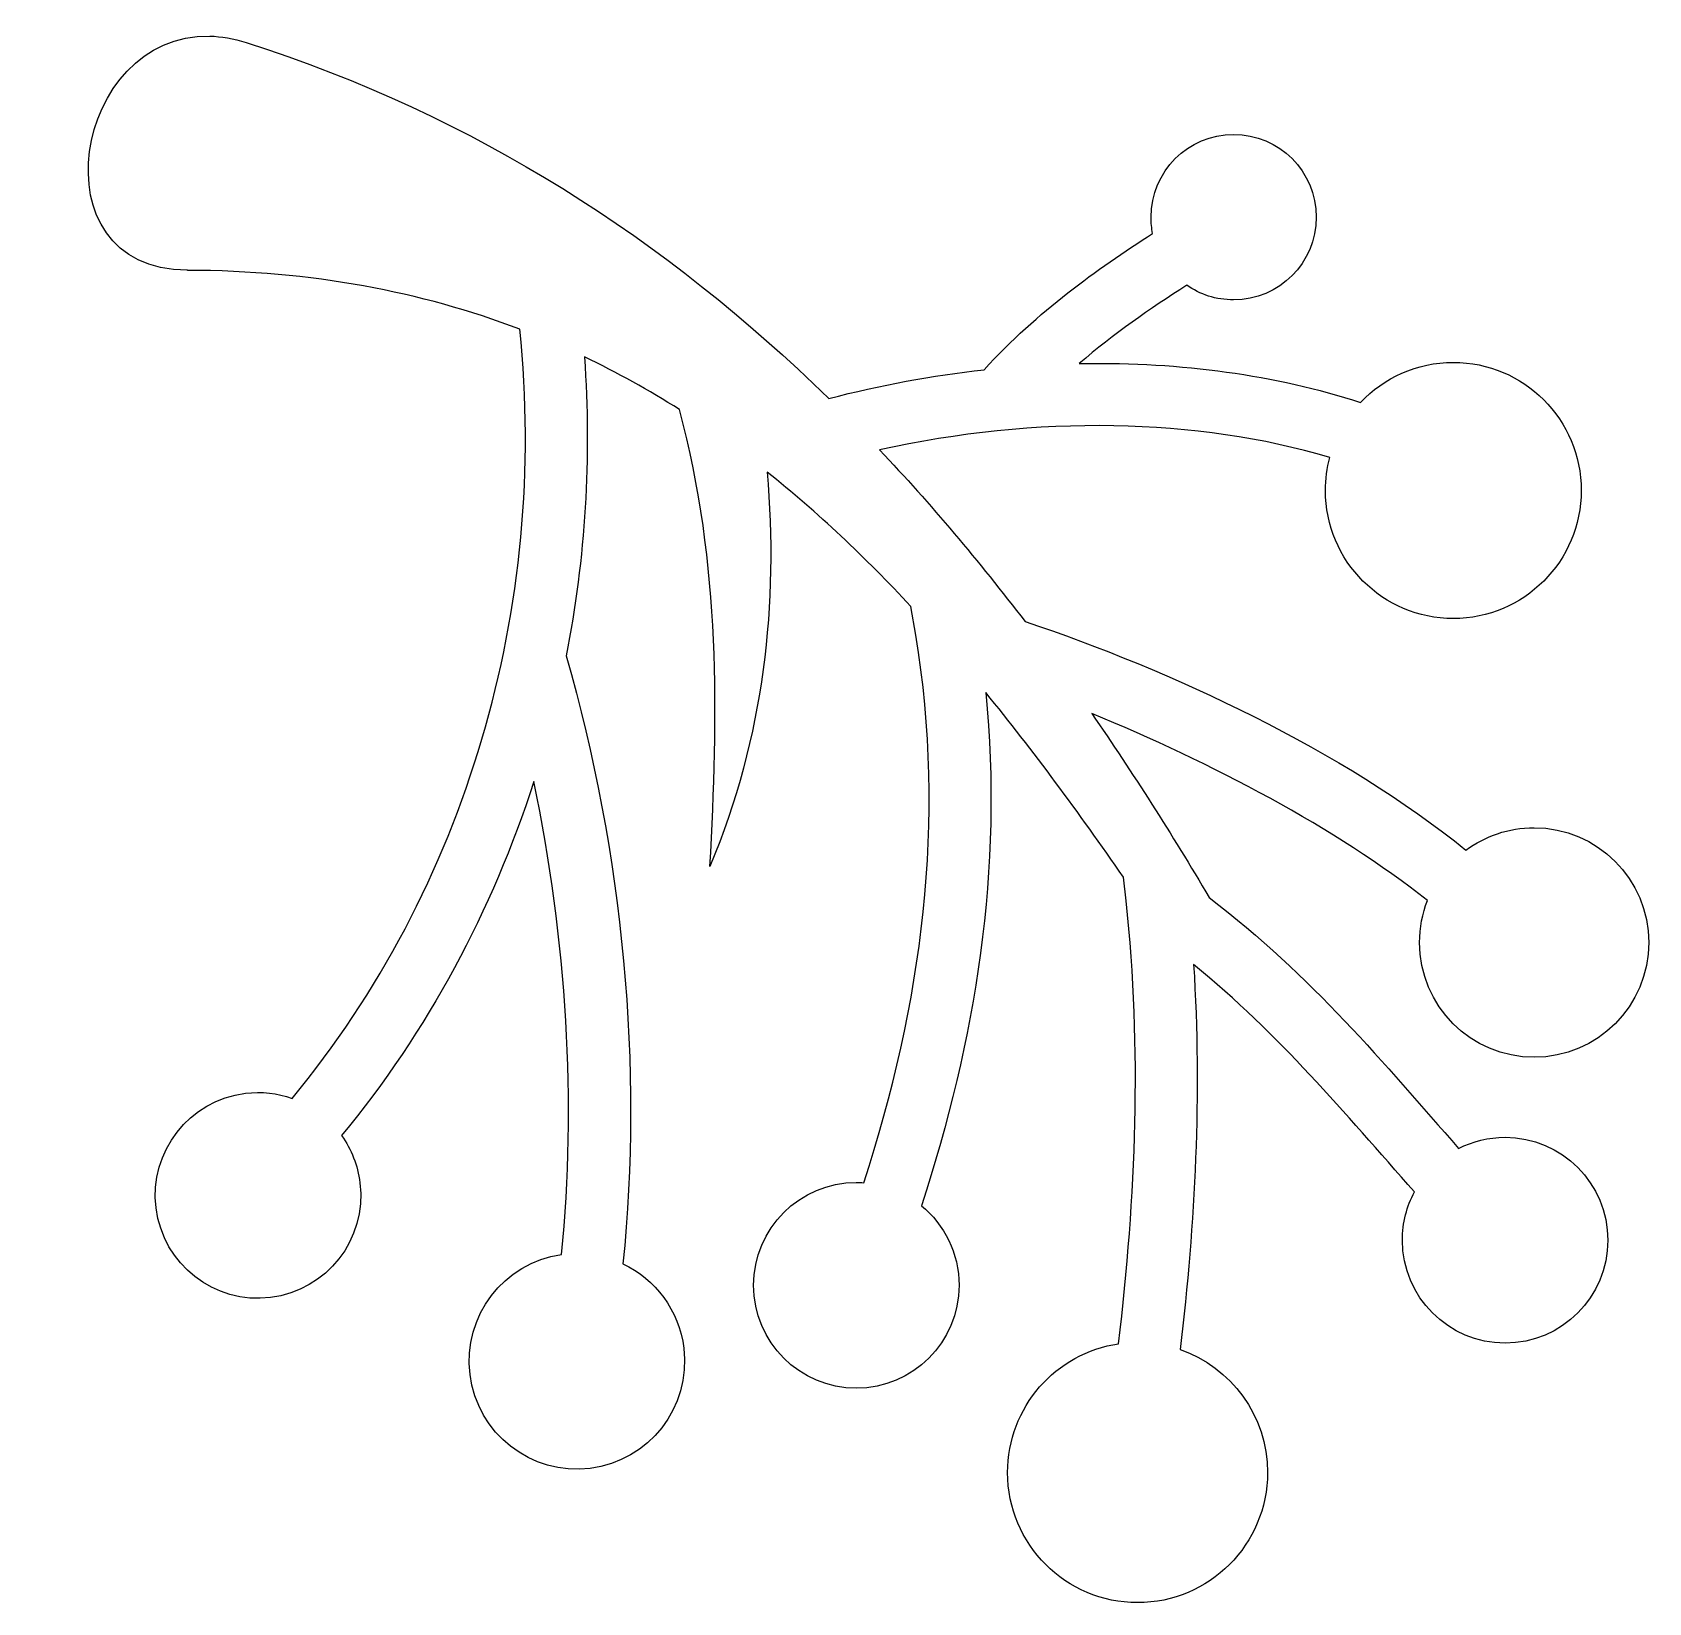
# Model space of a CAD drawing. Header units: centimetres. Extents: x -10.6 to 10, y -10.4 to 9.6.
import ezdxf

# ---------------------------------------------------------------- set-up
doc = ezdxf.new("R2010")
doc.units = ezdxf.units.CM
doc.header["$MEASUREMENT"] = 0
doc.layers.add('Layer 1', color=7, linetype='Continuous')

msp = doc.modelspace()

# ---------------------------------------------------------------- linework, layer by layer
at = {"layer": 'Layer 1'}
msp.add_open_spline([(-8.32497, 9.55509), (-10.04913, 9.60316), (-10.58366, 6.58043), (-8.60868, 6.57432), (-8.60868, 6.57432), (-8.60868, 6.57432), (-8.60868, 6.57415), (-8.60868, 6.57415), (-8.60868, 6.57415), (-7.02401, 6.56922), (-5.62909, 6.30103), (-4.3767, 5.82411), (-4.3767, 5.82411), (-4.01212, 2.29263), (-5.06404, -1.2962), (-7.27701, -3.96392), (-7.27701, -3.96392), (-7.46137, -3.8989), (-7.66302, -3.8741), (-7.8701, -3.89966), (-7.8701, -3.89966), (-8.58683, -3.98779), (-9.09634, -4.64118), (-9.00796, -5.35909), (-9.00796, -5.35909), (-8.9197, -6.077), (-8.26707, -6.58736), (-7.55034, -6.49919), (-7.55034, -6.49919), (-6.83361, -6.41106), (-6.3241, -5.75767), (-6.41235, -5.03976), (-6.41235, -5.03976), (-6.44005, -4.81488), (-6.52317, -4.61032), (-6.64626, -4.43815), (-6.64626, -4.43815), (-5.55031, -3.10944), (-4.72669, -1.57381), (-4.20018, 0.06649), (-4.20018, 0.06649), (-3.77664, -1.93788), (-3.65368, -4.03949), (-3.84525, -5.9513), (-3.84525, -5.9513), (-4.58226, -6.05672), (-5.10257, -6.73394), (-5.01111, -7.47744), (-5.01111, -7.47744), (-4.91851, -8.23014), (-4.23412, -8.76525), (-3.48269, -8.67282), (-3.48269, -8.67282), (-2.73126, -8.58035), (-2.19699, -7.89537), (-2.28963, -7.14267), (-2.28963, -7.14267), (-2.34921, -6.65833), (-2.65405, -6.26431), (-3.06396, -6.06937), (-3.06396, -6.06937), (-2.8069, -3.58998), (-3.06067, -0.84413), (-3.78765, 1.66601), (-3.78765, 1.66601), (-3.54274, 2.90954), (-3.46228, 4.19166), (-3.55518, 5.47209), (-3.55518, 5.47209), (-3.13603, 5.27221), (-2.73333, 5.04805), (-2.34496, 4.80191), (-2.34496, 4.80191), (-1.81196, 2.81061), (-1.85265, 0.91655), (-1.95685, -1.01111), (-1.95685, -1.01111), (-1.26306, 0.64187), (-1.08511, 2.34411), (-1.22945, 4.007), (-1.22945, 4.007), (-0.58377, 3.49445), (0.02294, 2.91957), (0.60212, 2.29566), (0.60212, 2.29566), (0.60212, 2.29566), (0.66343, 1.93006), (0.66343, 1.93006), (0.66343, 1.93006), (1.05875, -0.42418), (0.74186, -2.77652), (0.00139, -5.0379), (0.00139, -5.0379), (-0.02981, -5.03567), (-0.06119, -5.0341), (-0.09294, -5.0341), (-0.09294, -5.0341), (-0.81507, -5.0341), (-1.40057, -5.62036), (-1.40057, -6.34367), (-1.40057, -6.34367), (-1.40057, -7.06698), (-0.81507, -7.65324), (-0.09294, -7.65324), (-0.09294, -7.65324), (0.62919, -7.65324), (1.21469, -7.06698), (1.21469, -6.34363), (1.21469, -6.34363), (1.21469, -5.93502), (1.02772, -5.5701), (0.73482, -5.32991), (0.73482, -5.32991), (1.42709, -3.23163), (1.77797, -1.0297), (1.55406, 1.20064), (1.55406, 1.20064), (2.15892, 0.46156), (2.73856, -0.32774), (3.30858, -1.14845), (3.30858, -1.14845), (3.30858, -1.14845), (3.34134, -1.45189), (3.34134, -1.45189), (3.34134, -1.45189), (3.5456, -3.34249), (3.46708, -5.21538), (3.24612, -7.08637), (3.24612, -7.08637), (2.44712, -7.2036), (1.83349, -7.89262), (1.83349, -8.72544), (1.83349, -8.72544), (1.83349, -9.64057), (2.57425, -10.38235), (3.48787, -10.38235), (3.48787, -10.38235), (4.40148, -10.38235), (5.14212, -9.64062), (5.14212, -8.72544), (5.14212, -8.72544), (5.14212, -8.00099), (4.67772, -7.38559), (4.03099, -7.16046), (4.03099, -7.16046), (4.22075, -5.54551), (4.30795, -3.91407), (4.20101, -2.25995), (4.20101, -2.25995), (5.29611, -3.15298), (6.12007, -4.14751), (7.01243, -5.15478), (7.01243, -5.15478), (6.91494, -5.33808), (6.85944, -5.54711), (6.85944, -5.76925), (6.85944, -5.76925), (6.85944, -6.4926), (7.44494, -7.07886), (8.16707, -7.07886), (8.16707, -7.07886), (8.8892, -7.07886), (9.4747, -6.4926), (9.4747, -5.76925), (9.4747, -5.76925), (9.4747, -5.04607), (8.8892, -4.45968), (8.16707, -4.45968), (8.16707, -4.45968), (7.954, -4.45968), (7.75306, -4.51104), (7.57528, -4.60158), (7.57528, -4.60158), (6.63072, -3.53094), (5.71205, -2.41163), (4.401, -1.40946), (4.401, -1.40946), (3.92303, -0.60287), (3.42565, 0.18002), (2.90404, 0.93289), (2.90404, 0.93289), (4.40901, 0.32086), (6.02898, -0.53527), (7.17806, -1.44783), (7.17806, -1.44783), (7.11342, -1.61296), (7.07757, -1.79251), (7.07757, -1.98062), (7.07757, -1.98062), (7.07757, -2.78746), (7.73063, -3.4414), (8.53616, -3.4414), (8.53616, -3.4414), (9.34165, -3.4414), (9.99475, -2.78746), (9.99475, -1.98062), (9.99475, -1.98062), (9.99475, -1.17386), (9.34165, -0.5198), (8.53616, -0.5198), (8.53616, -0.5198), (8.21117, -0.5198), (7.9111, -0.62627), (7.66864, -0.80625), (7.66864, -0.80625), (6.11365, 0.459), (3.89587, 1.49431), (2.05452, 2.10326), (2.05452, 2.10326), (1.46944, 2.87114), (0.85421, 3.60161), (0.20364, 4.28798), (0.20364, 4.28798), (2.19418, 4.73108), (4.25202, 4.6987), (5.93406, 4.19049), (5.93406, 4.19049), (5.89885, 4.05715), (5.87992, 3.91724), (5.87992, 3.77277), (5.87992, 3.77277), (5.87992, 2.87227), (6.60879, 2.14239), (7.50781, 2.14239), (7.50781, 2.14239), (8.40683, 2.14239), (9.1357, 2.87232), (9.1357, 3.77277), (9.1357, 3.77277), (9.1357, 4.67314), (8.40683, 5.40307), (7.50781, 5.40307), (7.50781, 5.40307), (7.04253, 5.40307), (6.62321, 5.20724), (6.32652, 4.89381), (6.32652, 4.89381), (5.24407, 5.24456), (4.03806, 5.40771), (2.79386, 5.38903), (2.79386, 5.38903), (2.77771, 5.38878), (2.76152, 5.3881), (2.74537, 5.38776), (2.74537, 5.38776), (3.18586, 5.76837), (3.64287, 6.08087), (4.11288, 6.38503), (4.11288, 6.38503), (4.28261, 6.26725), (4.4886, 6.19802), (4.71082, 6.19802), (4.71082, 6.19802), (5.29139, 6.19802), (5.76207, 6.66946), (5.76207, 7.25108), (5.76207, 7.25108), (5.76207, 7.83258), (5.29139, 8.30401), (4.71082, 8.30401), (4.71082, 8.30401), (4.13017, 8.30401), (3.65936, 7.83266), (3.65936, 7.25108), (3.65936, 7.25108), (3.65936, 7.18024), (3.66636, 7.11108), (3.67968, 7.0442), (3.67968, 7.0442), (2.96333, 6.58048), (2.22881, 6.06464), (1.53257, 5.30899), (1.53257, 5.30899), (0.87289, 5.23587), (0.21069, 5.11346), (-0.4419, 4.94297), (-0.4419, 4.94297), (-2.51235, 6.95995), (-4.93355, 8.53762), (-7.86178, 9.47307), (-7.86178, 9.47307), (-8.02413, 9.52494), (-8.17888, 9.55108), (-8.32495, 9.55513), (-8.32495, 9.55513), (-8.32495, 9.55513), (-8.32497, 9.55509), (-8.32497, 9.55509)], degree=3, knots=[0, 0, 0, 0, 0.01369863, 0.01369863, 0.01369863, 0.01369863, 0.02739726, 0.02739726, 0.02739726, 0.02739726, 0.04109589, 0.04109589, 0.04109589, 0.04109589, 0.05479452, 0.05479452, 0.05479452, 0.05479452, 0.06849315, 0.06849315, 0.06849315, 0.06849315, 0.08219178, 0.08219178, 0.08219178, 0.08219178, 0.09589041, 0.09589041, 0.09589041, 0.09589041, 0.10958904, 0.10958904, 0.10958904, 0.10958904, 0.12328767, 0.12328767, 0.12328767, 0.12328767, 0.1369863, 0.1369863, 0.1369863, 0.1369863, 0.15068493, 0.15068493, 0.15068493, 0.15068493, 0.16438356, 0.16438356, 0.16438356, 0.16438356, 0.17808219, 0.17808219, 0.17808219, 0.17808219, 0.19178082, 0.19178082, 0.19178082, 0.19178082, 0.20547945, 0.20547945, 0.20547945, 0.20547945, 0.21917808, 0.21917808, 0.21917808, 0.21917808, 0.23287671, 0.23287671, 0.23287671, 0.23287671, 0.24657534, 0.24657534, 0.24657534, 0.24657534, 0.26027397, 0.26027397, 0.26027397, 0.26027397, 0.2739726, 0.2739726, 0.2739726, 0.2739726, 0.28767123, 0.28767123, 0.28767123, 0.28767123, 0.30136986, 0.30136986, 0.30136986, 0.30136986, 0.31506849, 0.31506849, 0.31506849, 0.31506849, 0.32876712, 0.32876712, 0.32876712, 0.32876712, 0.34246575, 0.34246575, 0.34246575, 0.34246575, 0.35616438, 0.35616438, 0.35616438, 0.35616438, 0.36986301, 0.36986301, 0.36986301, 0.36986301, 0.38356164, 0.38356164, 0.38356164, 0.38356164, 0.39726027, 0.39726027, 0.39726027, 0.39726027, 0.4109589, 0.4109589, 0.4109589, 0.4109589, 0.42465753, 0.42465753, 0.42465753, 0.42465753, 0.43835616, 0.43835616, 0.43835616, 0.43835616, 0.45205479, 0.45205479, 0.45205479, 0.45205479, 0.46575342, 0.46575342, 0.46575342, 0.46575342, 0.47945205, 0.47945205, 0.47945205, 0.47945205, 0.49315068, 0.49315068, 0.49315068, 0.49315068, 0.50684932, 0.50684932, 0.50684932, 0.50684932, 0.52054795, 0.52054795, 0.52054795, 0.52054795, 0.53424658, 0.53424658, 0.53424658, 0.53424658, 0.54794521, 0.54794521, 0.54794521, 0.54794521, 0.56164384, 0.56164384, 0.56164384, 0.56164384, 0.57534247, 0.57534247, 0.57534247, 0.57534247, 0.5890411, 0.5890411, 0.5890411, 0.5890411, 0.60273973, 0.60273973, 0.60273973, 0.60273973, 0.61643836, 0.61643836, 0.61643836, 0.61643836, 0.63013699, 0.63013699, 0.63013699, 0.63013699, 0.64383562, 0.64383562, 0.64383562, 0.64383562, 0.65753425, 0.65753425, 0.65753425, 0.65753425, 0.67123288, 0.67123288, 0.67123288, 0.67123288, 0.68493151, 0.68493151, 0.68493151, 0.68493151, 0.69863014, 0.69863014, 0.69863014, 0.69863014, 0.71232877, 0.71232877, 0.71232877, 0.71232877, 0.7260274, 0.7260274, 0.7260274, 0.7260274, 0.73972603, 0.73972603, 0.73972603, 0.73972603, 0.75342466, 0.75342466, 0.75342466, 0.75342466, 0.76712329, 0.76712329, 0.76712329, 0.76712329, 0.78082192, 0.78082192, 0.78082192, 0.78082192, 0.79452055, 0.79452055, 0.79452055, 0.79452055, 0.80821918, 0.80821918, 0.80821918, 0.80821918, 0.82191781, 0.82191781, 0.82191781, 0.82191781, 0.83561644, 0.83561644, 0.83561644, 0.83561644, 0.84931507, 0.84931507, 0.84931507, 0.84931507, 0.8630137, 0.8630137, 0.8630137, 0.8630137, 0.87671233, 0.87671233, 0.87671233, 0.87671233, 0.89041096, 0.89041096, 0.89041096, 0.89041096, 0.90410959, 0.90410959, 0.90410959, 0.90410959, 0.91780822, 0.91780822, 0.91780822, 0.91780822, 0.93150685, 0.93150685, 0.93150685, 0.93150685, 0.94520548, 0.94520548, 0.94520548, 0.94520548, 0.95890411, 0.95890411, 0.95890411, 0.95890411, 0.97260274, 0.97260274, 0.97260274, 0.97260274, 1, 1, 1, 1], dxfattribs=at)

doc.saveas('drawing.dxf')
